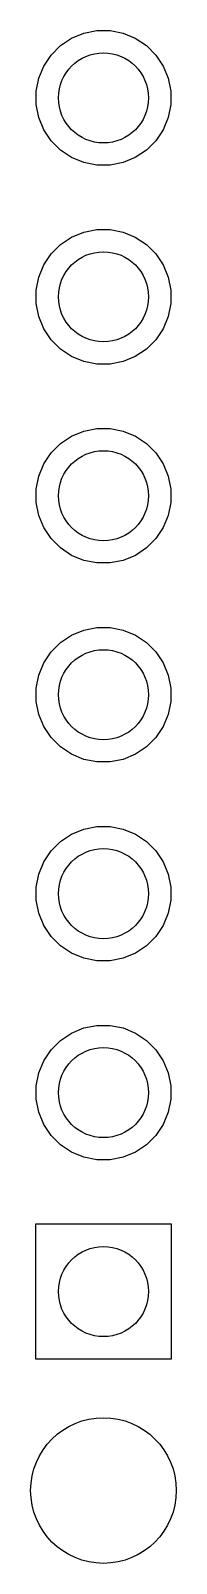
# Model space of a CAD drawing. Header units: inches. Extents: x 5.28 to 6.43, y -5.01 to -3.33.
# Drawn here: x 6.194 to 6.267, y -5.006 to -4.236 of the extents above; entities that cross this region are included whole.
import ezdxf

# ---------------------------------------------------------------- set-up
doc = ezdxf.new("R2010")
doc.units = ezdxf.units.IN
doc.header["$MEASUREMENT"] = 0
doc.layers.add('B.Mask', color=4, linetype='CONTINUOUS', true_color=0x02ffee)

msp = doc.modelspace()

# ---------------------------------------------------------------- linework, layer by layer
at = {"layer": 'B.Mask', "linetype": 'CONTINUOUS'}
for p, q in [((6.21441, -4.23973), (6.22056, -4.23719)), ((6.22056, -4.23719), (6.22709, -4.23589)), ((6.22709, -4.23589), (6.23375, -4.23589)), ((6.23375, -4.23589), (6.24027, -4.23719)), ((6.24027, -4.23719), (6.24642, -4.23973)), ((6.20417, -4.24814), (6.20887, -4.24343)), ((6.20887, -4.24343), (6.21441, -4.23973)), ((6.24642, -4.23973), (6.25196, -4.24343)), ((6.25196, -4.24343), (6.25667, -4.24814)), ((6.20047, -4.25367), (6.20417, -4.24814)), ((6.25667, -4.24814), (6.26036, -4.25367)), ((6.19662, -4.26635), (6.19792, -4.25982)), ((6.19792, -4.25982), (6.20047, -4.25367)), ((6.26036, -4.25367), (6.26291, -4.25982)), ((6.26291, -4.25982), (6.26421, -4.26635)), ((6.19662, -4.27301), (6.19662, -4.26635)), ((6.26421, -4.26635), (6.26421, -4.27301)), ((6.19792, -4.27954), (6.19662, -4.27301)), ((6.26421, -4.27301), (6.26291, -4.27954)), ((6.20047, -4.28569), (6.19792, -4.27954)), ((6.26291, -4.27954), (6.26036, -4.28569)), ((6.20417, -4.29122), (6.20047, -4.28569)), ((6.26036, -4.28569), (6.25667, -4.29122)), ((6.20887, -4.29593), (6.20417, -4.29122)), ((6.21441, -4.29963), (6.20887, -4.29593)), ((6.25196, -4.29593), (6.24642, -4.29963)), ((6.25667, -4.29122), (6.25196, -4.29593)), ((6.22056, -4.30218), (6.21441, -4.29963)), ((6.22709, -4.30347), (6.22056, -4.30218)), ((6.23375, -4.30347), (6.22709, -4.30347)), ((6.24027, -4.30218), (6.23375, -4.30347)), ((6.24642, -4.29963), (6.24027, -4.30218)), ((6.21441, -4.33973), (6.22056, -4.33719)), ((6.22056, -4.33719), (6.22709, -4.33589)), ((6.22709, -4.33589), (6.23375, -4.33589)), ((6.23375, -4.33589), (6.24027, -4.33719)), ((6.24027, -4.33719), (6.24642, -4.33973)), ((6.20417, -4.34814), (6.20888, -4.34343)), ((6.20888, -4.34343), (6.21441, -4.33973)), ((6.24642, -4.33973), (6.25196, -4.34343)), ((6.25196, -4.34343), (6.25667, -4.34814)), ((6.20047, -4.35367), (6.20417, -4.34814)), ((6.25667, -4.34814), (6.26036, -4.35367)), ((6.19662, -4.36635), (6.19792, -4.35982)), ((6.19792, -4.35982), (6.20047, -4.35367)), ((6.26036, -4.35367), (6.26291, -4.35982)), ((6.26291, -4.35982), (6.26421, -4.36635)), ((6.19662, -4.37301), (6.19662, -4.36635)), ((6.26421, -4.36635), (6.26421, -4.37301)), ((6.19792, -4.37954), (6.19662, -4.37301)), ((6.26421, -4.37301), (6.26291, -4.37954)), ((6.20047, -4.38569), (6.19792, -4.37954)), ((6.26291, -4.37954), (6.26036, -4.38569)), ((6.20417, -4.39122), (6.20047, -4.38569)), ((6.20888, -4.39593), (6.20417, -4.39122)), ((6.25667, -4.39122), (6.25196, -4.39593)), ((6.26036, -4.38569), (6.25667, -4.39122)), ((6.21441, -4.39963), (6.20888, -4.39593)), ((6.25196, -4.39593), (6.24642, -4.39963)), ((6.22056, -4.40218), (6.21441, -4.39963)), ((6.22709, -4.40347), (6.22056, -4.40218)), ((6.23375, -4.40347), (6.22709, -4.40347)), ((6.24027, -4.40218), (6.23375, -4.40347)), ((6.24642, -4.39963), (6.24027, -4.40218)), ((6.21441, -4.43973), (6.22056, -4.43719)), ((6.22056, -4.43719), (6.22709, -4.43589)), ((6.22709, -4.43589), (6.23375, -4.43589)), ((6.23375, -4.43589), (6.24028, -4.43719)), ((6.24028, -4.43719), (6.24643, -4.43973)), ((6.20417, -4.44814), (6.20888, -4.44343)), ((6.20888, -4.44343), (6.21441, -4.43973)), ((6.24643, -4.43973), (6.25196, -4.44343)), ((6.25196, -4.44343), (6.25667, -4.44814)), ((6.20047, -4.45367), (6.20417, -4.44814)), ((6.25667, -4.44814), (6.26037, -4.45367)), ((6.19663, -4.46635), (6.19792, -4.45982)), ((6.19792, -4.45982), (6.20047, -4.45367)), ((6.26037, -4.45367), (6.26291, -4.45982)), ((6.26291, -4.45982), (6.26421, -4.46635)), ((6.19663, -4.47301), (6.19663, -4.46635)), ((6.26421, -4.46635), (6.26421, -4.47301)), ((6.19792, -4.47954), (6.19663, -4.47301)), ((6.26421, -4.47301), (6.26291, -4.47954)), ((6.20047, -4.48569), (6.19792, -4.47954)), ((6.26291, -4.47954), (6.26037, -4.48569)), ((6.20417, -4.49122), (6.20047, -4.48569)), ((6.20888, -4.49593), (6.20417, -4.49122)), ((6.25667, -4.49122), (6.25196, -4.49593)), ((6.26037, -4.48569), (6.25667, -4.49122)), ((6.21441, -4.49963), (6.20888, -4.49593)), ((6.25196, -4.49593), (6.24643, -4.49963)), ((6.22056, -4.50218), (6.21441, -4.49963)), ((6.22709, -4.50347), (6.22056, -4.50218)), ((6.23375, -4.50347), (6.22709, -4.50347)), ((6.24028, -4.50218), (6.23375, -4.50347)), ((6.24643, -4.49963), (6.24028, -4.50218)), ((6.21441, -4.53973), (6.22056, -4.53719)), ((6.22056, -4.53719), (6.22709, -4.53589)), ((6.22709, -4.53589), (6.23375, -4.53589)), ((6.23375, -4.53589), (6.24028, -4.53719)), ((6.24028, -4.53719), (6.24643, -4.53973)), ((6.20417, -4.54814), (6.20888, -4.54343)), ((6.20888, -4.54343), (6.21441, -4.53973)), ((6.24643, -4.53973), (6.25196, -4.54343)), ((6.25196, -4.54343), (6.25667, -4.54814)), ((6.20047, -4.55367), (6.20417, -4.54814)), ((6.25667, -4.54814), (6.26037, -4.55367)), ((6.19663, -4.56635), (6.19792, -4.55982)), ((6.19792, -4.55982), (6.20047, -4.55367)), ((6.26037, -4.55367), (6.26291, -4.55982)), ((6.26291, -4.55982), (6.26421, -4.56635)), ((6.19663, -4.57301), (6.19663, -4.56635)), ((6.26421, -4.56635), (6.26421, -4.57301)), ((6.19792, -4.57954), (6.19663, -4.57301)), ((6.26421, -4.57301), (6.26291, -4.57954)), ((6.20047, -4.58569), (6.19792, -4.57954)), ((6.26291, -4.57954), (6.26037, -4.58569)), ((6.20417, -4.59122), (6.20047, -4.58569)), ((6.20888, -4.59593), (6.20417, -4.59122)), ((6.25667, -4.59122), (6.25196, -4.59593)), ((6.26037, -4.58569), (6.25667, -4.59122)), ((6.21441, -4.59963), (6.20888, -4.59593)), ((6.25196, -4.59593), (6.24643, -4.59963)), ((6.22056, -4.60218), (6.21441, -4.59963)), ((6.22709, -4.60347), (6.22056, -4.60218)), ((6.23375, -4.60347), (6.22709, -4.60347)), ((6.24028, -4.60218), (6.23375, -4.60347)), ((6.24643, -4.59963), (6.24028, -4.60218)), ((6.21441, -4.63973), (6.22056, -4.63719)), ((6.22056, -4.63719), (6.22709, -4.63589)), ((6.22709, -4.63589), (6.23375, -4.63589)), ((6.23375, -4.63589), (6.24028, -4.63719)), ((6.24028, -4.63719), (6.24643, -4.63973)), ((6.20417, -4.64814), (6.20888, -4.64343)), ((6.20888, -4.64343), (6.21441, -4.63973)), ((6.24643, -4.63973), (6.25196, -4.64343)), ((6.25196, -4.64343), (6.25667, -4.64814)), ((6.20047, -4.65367), (6.20417, -4.64814)), ((6.25667, -4.64814), (6.26037, -4.65367)), ((6.19663, -4.66635), (6.19793, -4.65982)), ((6.19793, -4.65982), (6.20047, -4.65367)), ((6.26037, -4.65367), (6.26291, -4.65982)), ((6.26291, -4.65982), (6.26421, -4.66635)), ((6.19663, -4.67301), (6.19663, -4.66635)), ((6.26421, -4.66635), (6.26421, -4.67301)), ((6.19793, -4.67954), (6.19663, -4.67301)), ((6.26421, -4.67301), (6.26291, -4.67954)), ((6.20047, -4.68569), (6.19793, -4.67954)), ((6.26291, -4.67954), (6.26037, -4.68569)), ((6.20417, -4.69122), (6.20047, -4.68569)), ((6.20888, -4.69593), (6.20417, -4.69122)), ((6.25667, -4.69122), (6.25196, -4.69593)), ((6.26037, -4.68569), (6.25667, -4.69122)), ((6.21441, -4.69963), (6.20888, -4.69593)), ((6.25196, -4.69593), (6.24643, -4.69963)), ((6.22056, -4.70218), (6.21441, -4.69963)), ((6.22709, -4.70347), (6.22056, -4.70218)), ((6.23375, -4.70347), (6.22709, -4.70347)), ((6.24028, -4.70218), (6.23375, -4.70347)), ((6.24643, -4.69963), (6.24028, -4.70218)), ((6.21441, -4.73973), (6.22056, -4.73719)), ((6.22056, -4.73719), (6.22709, -4.73589)), ((6.22709, -4.73589), (6.23375, -4.73589)), ((6.23375, -4.73589), (6.24028, -4.73719)), ((6.24028, -4.73719), (6.24643, -4.73973)), ((6.20417, -4.74814), (6.20888, -4.74343)), ((6.20888, -4.74343), (6.21441, -4.73973)), ((6.24643, -4.73973), (6.25196, -4.74343)), ((6.25196, -4.74343), (6.25667, -4.74814)), ((6.20047, -4.75367), (6.20417, -4.74814)), ((6.25667, -4.74814), (6.26037, -4.75367)), ((6.19663, -4.76635), (6.19793, -4.75982)), ((6.19793, -4.75982), (6.20047, -4.75367)), ((6.26037, -4.75367), (6.26292, -4.75982)), ((6.26292, -4.75982), (6.26421, -4.76635)), ((6.19663, -4.77301), (6.19663, -4.76635)), ((6.26421, -4.76635), (6.26421, -4.77301)), ((6.19793, -4.77954), (6.19663, -4.77301)), ((6.26421, -4.77301), (6.26292, -4.77954)), ((6.20047, -4.78569), (6.19793, -4.77954)), ((6.26292, -4.77954), (6.26037, -4.78569)), ((6.20417, -4.79122), (6.20047, -4.78569)), ((6.20888, -4.79593), (6.20417, -4.79122)), ((6.25667, -4.79122), (6.25196, -4.79593)), ((6.26037, -4.78569), (6.25667, -4.79122)), ((6.21441, -4.79963), (6.20888, -4.79593)), ((6.22056, -4.80218), (6.21441, -4.79963)), ((6.24643, -4.79963), (6.24028, -4.80218)), ((6.25196, -4.79593), (6.24643, -4.79963)), ((6.22709, -4.80347), (6.22056, -4.80218)), ((6.23375, -4.80347), (6.22709, -4.80347)), ((6.24028, -4.80218), (6.23375, -4.80347)), ((6.19646, -4.90364), (6.19646, -4.83572)), ((6.19646, -4.83572), (6.26438, -4.83572)), ((6.26438, -4.83572), (6.26438, -4.90364)), ((6.26438, -4.90364), (6.19646, -4.90364))]:
    msp.add_line(p, q, dxfattribs=at)
at = {"layer": 'B.Mask'}
for centre, radius in [((6.23042, -4.26968), 0.02264), ((6.23042, -4.26968), 0.02264), ((6.23042, -4.36968), 0.02264), ((6.23042, -4.36968), 0.02264), ((6.23042, -4.46968), 0.02264), ((6.23042, -4.46968), 0.02264), ((6.23042, -4.56968), 0.02264), ((6.23042, -4.56968), 0.02264), ((6.23042, -4.66968), 0.02264), ((6.23042, -4.66968), 0.02264), ((6.23042, -4.76968), 0.02264), ((6.23042, -4.76968), 0.02264), ((6.23042, -4.86968), 0.02264), ((6.23042, -4.86968), 0.02264), ((6.23042, -4.96968), 0.03661), ((6.23042, -4.96968), 0.03661)]:
    msp.add_circle(centre, radius, dxfattribs=at)

doc.saveas('drawing.dxf')
